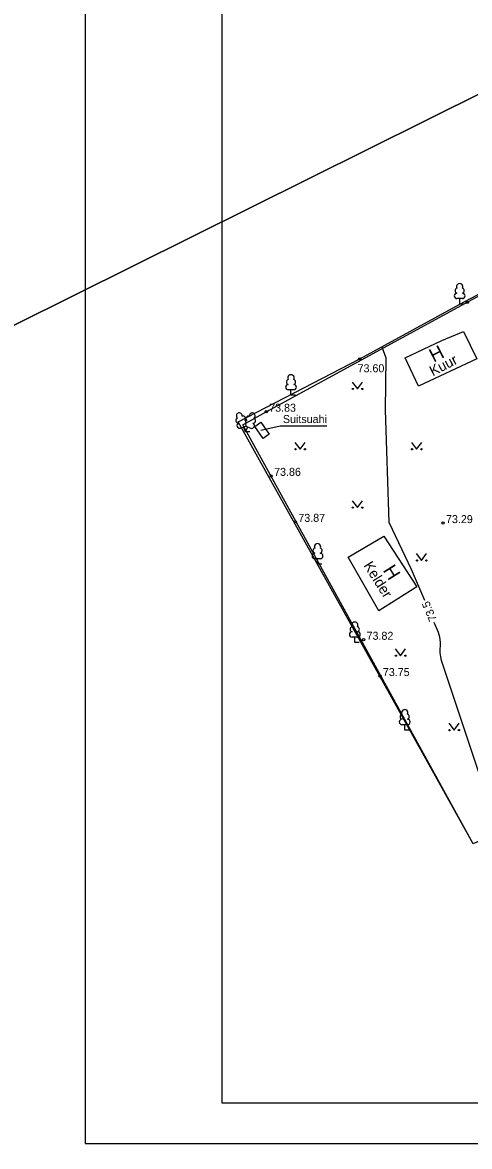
# Model space of a CAD drawing. Extents: x 629029 to 631575, y 6446036 to 6447247.
# Drawn here: x 629695.2 to 629734.3, y 6446373.8 to 6446472.2 of the extents above; entities that cross this region are included whole.
import ezdxf

# ---------------------------------------------------------------- set-up
doc = ezdxf.new("R2010")
doc.units = 0
for name, color, linetype in [('AED', 7, 'Continuous'), ('HALJASTUS', 7, 'Continuous'), ('HOONE', 7, 'Continuous'), ('HORISONTAAL-EH2000', 7, 'Continuous'), ('KORGUS-EH2000', 7, 'Continuous'), ('MOOTPIIR', 7, 'Continuous'), ('PIIR', 7, 'Continuous'), ('PUU', 7, 'Continuous'), ('RAJATIS', 7, 'Continuous'), ('VORMISTUS', 7, 'Continuous')]:
    doc.layers.add(name, color=color, linetype=linetype)

msp = doc.modelspace()

# ---------------------------------------------------------------- linework, layer by layer
at = {"layer": 'AED'}
msp.add_lwpolyline([(629734.639, 6446400.306), (629714.469, 6446436.968), (629716.511, 6446438.118), (629739.424, 6446450.588)], dxfattribs=at)
at = {"layer": 'HALJASTUS'}
for p, q in [((629724.028, 6446440.712), (629724.492, 6446440.106)), ((629724.492, 6446440.106), (629724.937, 6446440.712)), ((629719.009, 6446435.439), (629719.473, 6446434.833)), ((629719.473, 6446434.833), (629719.918, 6446435.439)), ((629729.215, 6446435.439), (629729.678, 6446434.833)), ((629729.678, 6446434.833), (629730.124, 6446435.439)), ((629724.028, 6446430.334), (629724.492, 6446429.727)), ((629724.492, 6446429.727), (629724.937, 6446430.334)), ((629729.645, 6446425.706), (629730.108, 6446425.1)), ((629730.108, 6446425.1), (629730.554, 6446425.706)), ((629727.805, 6446417.384), (629728.268, 6446416.778)), ((629728.268, 6446416.778), (629728.714, 6446417.384)), ((629732.489, 6446410.88), (629732.952, 6446410.273)), ((629732.952, 6446410.273), (629733.398, 6446410.88))]:
    msp.add_line(p, q, dxfattribs=at)
for centre in [(629724.091, 6446440.106), (629724.92, 6446440.106), (629719.072, 6446434.833), (629719.901, 6446434.833), (629729.277, 6446434.833), (629730.106, 6446434.833), (629724.091, 6446429.727), (629724.92, 6446429.727), (629729.707, 6446425.1), (629730.536, 6446425.1), (629727.867, 6446416.778), (629728.696, 6446416.778), (629732.551, 6446410.273), (629733.38, 6446410.273)]:
    msp.add_circle(centre, 0.055, dxfattribs=at)
at = {"layer": 'HOONE'}
for points in [[(629728.667, 6446442.844), (629731.874, 6446444.345), (629733.788, 6446445.131), (629734.937, 6446442.735), (629729.835, 6446440.348)], [(629723.675, 6446425.401), (629726.819, 6446427.239), (629729.701, 6446422.799), (629726.362, 6446420.693)]]:
    msp.add_lwpolyline(points, close=True, dxfattribs=at)
at = {"layer": 'HORISONTAAL-EH2000'}
for points in [[(629730.387, 6446421.598), (629729.221, 6446424.312), (629727.287, 6446428.415), (629726.965, 6446438.28), (629727.019, 6446442.816), (629726.657, 6446443.769)], [(629737.549, 6446401.709), (629737.157, 6446401.84), (629736.758, 6446402.081), (629736.479, 6446402.514), (629735.491, 6446405.419), (629731.863, 6446416.345), (629731.786, 6446416.691), (629731.751, 6446417.025), (629731.759, 6446417.948), (629731.714, 6446418.398), (629731.593, 6446418.793), (629731.215, 6446419.673)]]:
    msp.add_lwpolyline(points, dxfattribs=at)
at = {"layer": 'KORGUS-EH2000'}
for centre in [(629734.105, 6446447.693), (629724.703, 6446442.739), (629716.511, 6446438.118), (629716.944, 6446432.506), (629719.064, 6446428.485), (629731.989, 6446428.375), (629725.037, 6446418.169), (629726.464, 6446414.994)]:
    msp.add_circle(centre, 0.1, dxfattribs=at)
at = {"layer": 'MOOTPIIR'}
msp.add_lwpolyline([(629788.725, 6446401.276), (629775.493, 6446393.738), (629773.182, 6446392.413), (629759.722, 6446412.068), (629734.639, 6446400.306), (629714.048, 6446437.222), (629724.703, 6446442.739), (629733.446, 6446447.535), (629753.523, 6446458.151), (629762.245, 6446462.699), (629754.058, 6446481.016), (629822.669, 6446515.085), (629826.832, 6446517.184), (629867.479, 6446441.425), (629863.231, 6446438.507), (629849.973, 6446430.938), (629796.647, 6446402.537)], close=True, dxfattribs=at)
at = {"layer": 'PIIR'}
for points in [[(629603.13, 6446400.28), (629476.8, 6446555.33), (629721.47, 6446681.87), (629727.12, 6446684.79), (629735.28, 6446689.01), (629830.64, 6446513.21), (629823.51, 6446509.81), (629756.3, 6446476.44), (629612.19, 6446404.85)], [(629756.3, 6446476.44), (629823.51, 6446509.81), (629862.22, 6446437.88), (629799.56, 6446404.07), (629648.94, 6446330.67), (629612.19, 6446404.85)]]:
    msp.add_lwpolyline(points, close=True, dxfattribs=at)
at = {"layer": 'PUU'}
for p, q in [((629733.686, 6446448.01), (629733.206, 6446448.01)), ((629733.446, 6446447.535), (629733.446, 6446448.01)), ((629733.826, 6446447.535), (629733.446, 6446447.535)), ((629718.92, 6446440.031), (629718.44, 6446440.031)), ((629718.68, 6446439.556), (629718.68, 6446440.031)), ((629719.06, 6446439.556), (629718.68, 6446439.556)), ((629714.269, 6446436.683), (629714.714, 6446436.858)), ((629714.709, 6446436.348), (629714.534, 6446436.788)), ((629714.709, 6446436.348), (629714.889, 6446436.788)), ((629715.089, 6446436.348), (629714.709, 6446436.348)), ((629714.714, 6446436.858), (629715.154, 6446436.678)), ((629721.244, 6446425.259), (629720.764, 6446425.259)), ((629721.004, 6446424.784), (629721.004, 6446425.259)), ((629721.384, 6446424.784), (629721.004, 6446424.784)), ((629724.504, 6446418.394), (629724.024, 6446418.394)), ((629724.264, 6446417.919), (629724.264, 6446418.394)), ((629724.644, 6446417.919), (629724.264, 6446417.919)), ((629728.875, 6446410.739), (629728.395, 6446410.739)), ((629728.635, 6446410.264), (629728.635, 6446410.739)), ((629729.015, 6446410.264), (629728.635, 6446410.264))]:
    msp.add_line(p, q, dxfattribs=at)
msp.add_lwpolyline([(629714.714, 6446437.353), (629714.694, 6446437.278), (629714.694, 6446437.258), (629714.704, 6446437.228), (629714.724, 6446437.193), (629714.729, 6446437.173), (629714.714, 6446437.138), (629714.689, 6446437.088), (629714.684, 6446437.063), (629714.689, 6446437.048), (629714.699, 6446437.018), (629714.734, 6446436.958), (629714.739, 6446436.938), (629714.734, 6446436.918), (629714.719, 6446436.883), (629714.714, 6446436.858)], dxfattribs=at)
for centre, radius, start, end in [((629733.446, 6446449.055), 0.277, 332.5799, 207.4201), ((629733.209, 6446448.247), 0.238, 90.0016, 269.3953), ((629733.276, 6446448.708), 0.233, 109.02174, 253.14154), ((629733.616, 6446448.708), 0.233, 286.85082, 70.98591), ((629733.683, 6446448.247), 0.238, 270.6047, 89.9984), ((629718.68, 6446441.076), 0.277, 332.5799, 207.4201), ((629718.443, 6446440.268), 0.238, 90.0016, 269.3953), ((629718.51, 6446440.729), 0.233, 109.02174, 253.14154), ((629718.85, 6446440.729), 0.233, 286.85082, 70.98591), ((629718.917, 6446440.268), 0.238, 270.6047, 89.9984), ((629714.078, 6446437.351), 0.224, 111.43041, 274.49868), ((629714.152, 6446437.762), 0.256, 111.50269, 232.51731), ((629714.152, 6446437.762), 0.256, 350.48556, 111.50017), ((629714.487, 6446437.512), 0.224, 308.50412, 111.57247), ((629714.713, 6446437.115), 0.237, 66.76552, 111.50149), ((629714.95, 6446437.507), 0.225, 67.7016, 230.51262), ((629715.288, 6446437.753), 0.256, 67.6168, 188.63142), ((629715.355, 6446437.341), 0.224, 264.6183, 67.68657), ((629715.288, 6446437.753), 0.256, 306.59966, 67.61428), ((629714.183, 6446436.906), 0.237, 111.50143, 291.50036), ((629715.244, 6446436.898), 0.237, 247.61661, 67.61554), ((629721.004, 6446426.304), 0.277, 332.5799, 207.4201), ((629720.767, 6446425.496), 0.238, 90.0016, 269.3953), ((629720.834, 6446425.957), 0.233, 109.02174, 253.14154), ((629721.174, 6446425.957), 0.233, 286.85082, 70.98591), ((629721.241, 6446425.496), 0.238, 270.6047, 89.9984), ((629724.264, 6446419.439), 0.277, 332.5799, 207.4201), ((629724.027, 6446418.631), 0.238, 90.0016, 269.3953), ((629724.094, 6446419.091), 0.233, 109.02174, 253.14154), ((629724.434, 6446419.091), 0.233, 286.85082, 70.98591), ((629724.502, 6446418.631), 0.238, 270.6047, 89.9984), ((629728.635, 6446411.784), 0.277, 332.5799, 207.4201), ((629728.398, 6446410.976), 0.238, 90.0016, 269.3953), ((629728.465, 6446411.437), 0.233, 109.02174, 253.14154), ((629728.805, 6446411.437), 0.233, 286.85082, 70.98591), ((629728.873, 6446410.976), 0.238, 270.6047, 89.9984)]:
    msp.add_arc(centre, radius, start, end, dxfattribs=at)
at = {"layer": 'RAJATIS'}
msp.add_lwpolyline([(629716.047, 6446437.207), (629716.757, 6446436.151), (629716.231, 6446435.79), (629715.51, 6446436.834)], close=True, dxfattribs=at)
msp.add_lwpolyline([(629716.026, 6446436.498), (629717.746, 6446436.89), (629721.814, 6446436.89)], dxfattribs=at)
at = {"layer": 'VORMISTUS'}
for points in [[(629700.657, 6446522.604), (629700.657, 6446374.104), (629910.657, 6446374.104), (629910.657, 6446522.604)], [(629712.657, 6446377.629), (629712.657, 6446519.079), (629907.157, 6446519.079), (629907.157, 6446377.629)]]:
    msp.add_lwpolyline(points, close=True, dxfattribs=at)

# ---------------------------------------------------------------- texts
at = {"layer": 'HOONE'}
for s, height, rotation, p in [('H', 1.2, 27.2182, (629731.171, 6446442.402)), ('Kuur', 0.9, 27.2182, (629731.088, 6446441.206)), ('Kelder', 0.9, 302.18599, (629724.999, 6446424.672)), ('H', 1.2, 302.18599, (629726.685, 6446424.251))]:
    msp.add_text(s, height=height, rotation=rotation, dxfattribs=at).set_placement(p)
msp.add_text('Suitsuahi', height=0.7, dxfattribs=at).set_placement((629717.972, 6446437.126))
at = {"layer": 'HORISONTAAL-EH2000'}
msp.add_text('73.5', height=0.7, rotation=112.97694, dxfattribs=at).set_placement((629731.462, 6446419.945))
at = {"layer": 'KORGUS-EH2000'}
for s, p in [(' 73.60', (629724.25, 6446441.568)), (' 73.83', (629716.511, 6446438.118)), (' 73.86', (629716.944, 6446432.506)), (' 73.87', (629719.064, 6446428.485)), (' 73.29', (629731.989, 6446428.375)), (' 73.82', (629725.037, 6446418.169)), (' 73.75', (629726.464, 6446414.994))]:
    msp.add_text(s, height=0.7, dxfattribs=at).set_placement(p)

doc.saveas('drawing.dxf')
